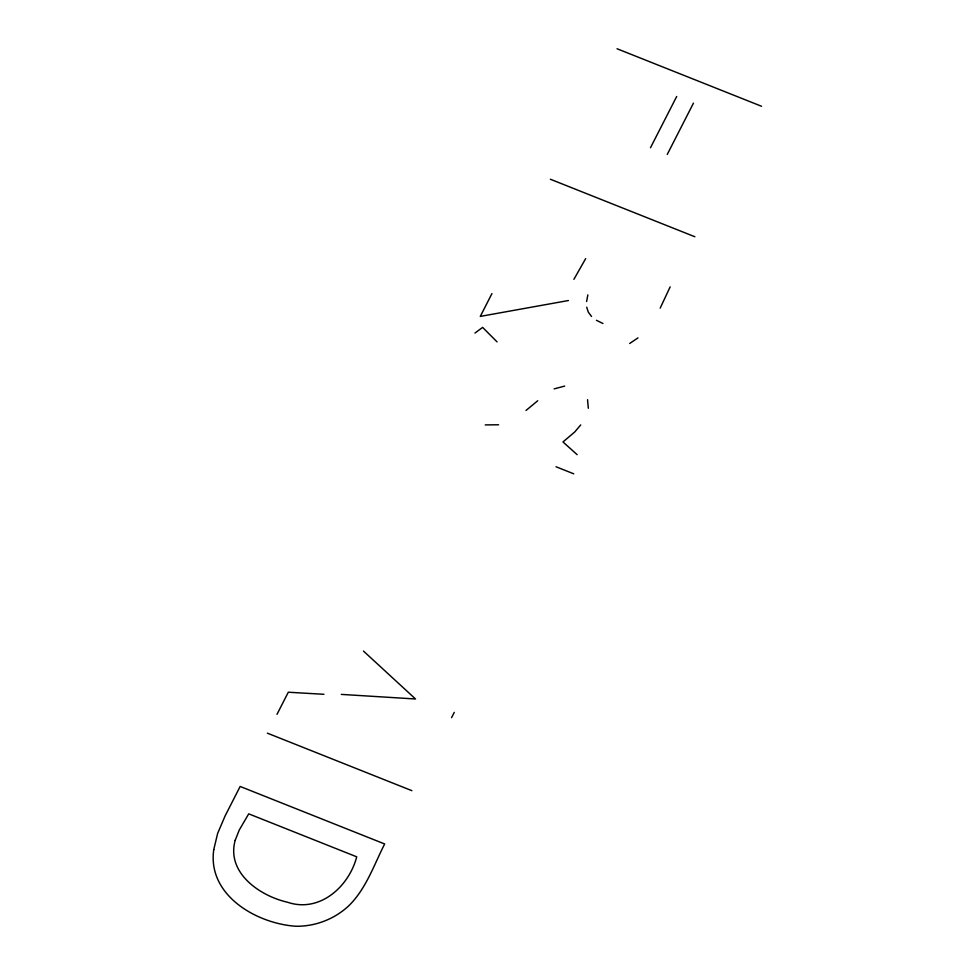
<?xml version="1.0" encoding="UTF-8"?>
<svg xmlns="http://www.w3.org/2000/svg" width="975" height="975" viewBox="0 0 975 975"><rect width="100%" height="100%" fill="white"/><g stroke="black" fill="none" stroke-linecap="round" stroke-linejoin="round"><path stroke-width="1.46" d="M586.609 301.519L587.84 294.901M660.172 308.161L670.142 286.894M276.998 714.346L288.295 692.226L323.919 694.297M491.948 293.585L480.297 316.4L568.413 300.532M650.483 147.761L676.699 96.464M667.253 154.44L693.457 103.143M451.571 717.649L454.265 712.372M573.897 279.337L585.67 258.607M580.722 424.929L574.702 432.01L562.977 441.955L577.139 454.667M526.013 410.463L537.737 400.749M474.971 333.048L482.637 327.393L497.067 341.896M629.667 343.48L637.979 337.886M554.129 388.879L564.708 386.076M485.233 424.905L498.578 424.783M341.311 694.395L415.521 698.99L363.456 651.056M617.041 48.75L761.536 106.263M550.375 179.242L694.87 236.754M556.006 466.757L573.763 473.826M267.382 733.163L411.889 790.676M596.432 320.3L602.952 323.505M591.545 316.509L588.303 312.146L586.706 307.21M587.547 399.665L588.315 408.281M213.757 849.639C207.175 895.172 256.413 923.581 295.876 926.25C315.327 926.53 334.437 919.12 348.684 905.885C366.088 888.847 373.864 865.203 384.662 843.972L240.155 786.459L225.14 815.843L217.644 833.393L213.757 849.639M235.194 840.267C226.127 872.783 259.801 895.915 287.467 902.216C319.629 913.197 348.952 886.665 356.728 856.83L248.723 813.845L239.289 829.981L235.194 840.267"/></g></svg>
